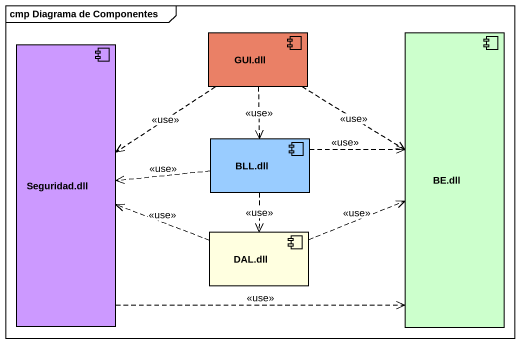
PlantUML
@startuml
mainframe cmp Diagrama de Componentes
component "Seguridad.dll" as Seguridad_dll #CC99FF
component "GUI.dll" as GUI_dll #EA8066
component "BE.dll" as BE_dll #CCFFCC
component "BLL.dll" as BLL_dll #99CCFF
component "DAL.dll" as DAL_dll #FFFFE0
Seguridad_dll .right.> BE_dll : <<use>>
GUI_dll ..> Seguridad_dll : <<use>>
GUI_dll ..> BE_dll : <<use>>
GUI_dll ..> BLL_dll : <<use>>
BLL_dll .left.> Seguridad_dll : <<use>>
BLL_dll .right.> BE_dll : <<use>>
BLL_dll ..> DAL_dll : <<use>>
DAL_dll .left.> Seguridad_dll : <<use>>
DAL_dll .right.> BE_dll : <<use>>
@enduml
